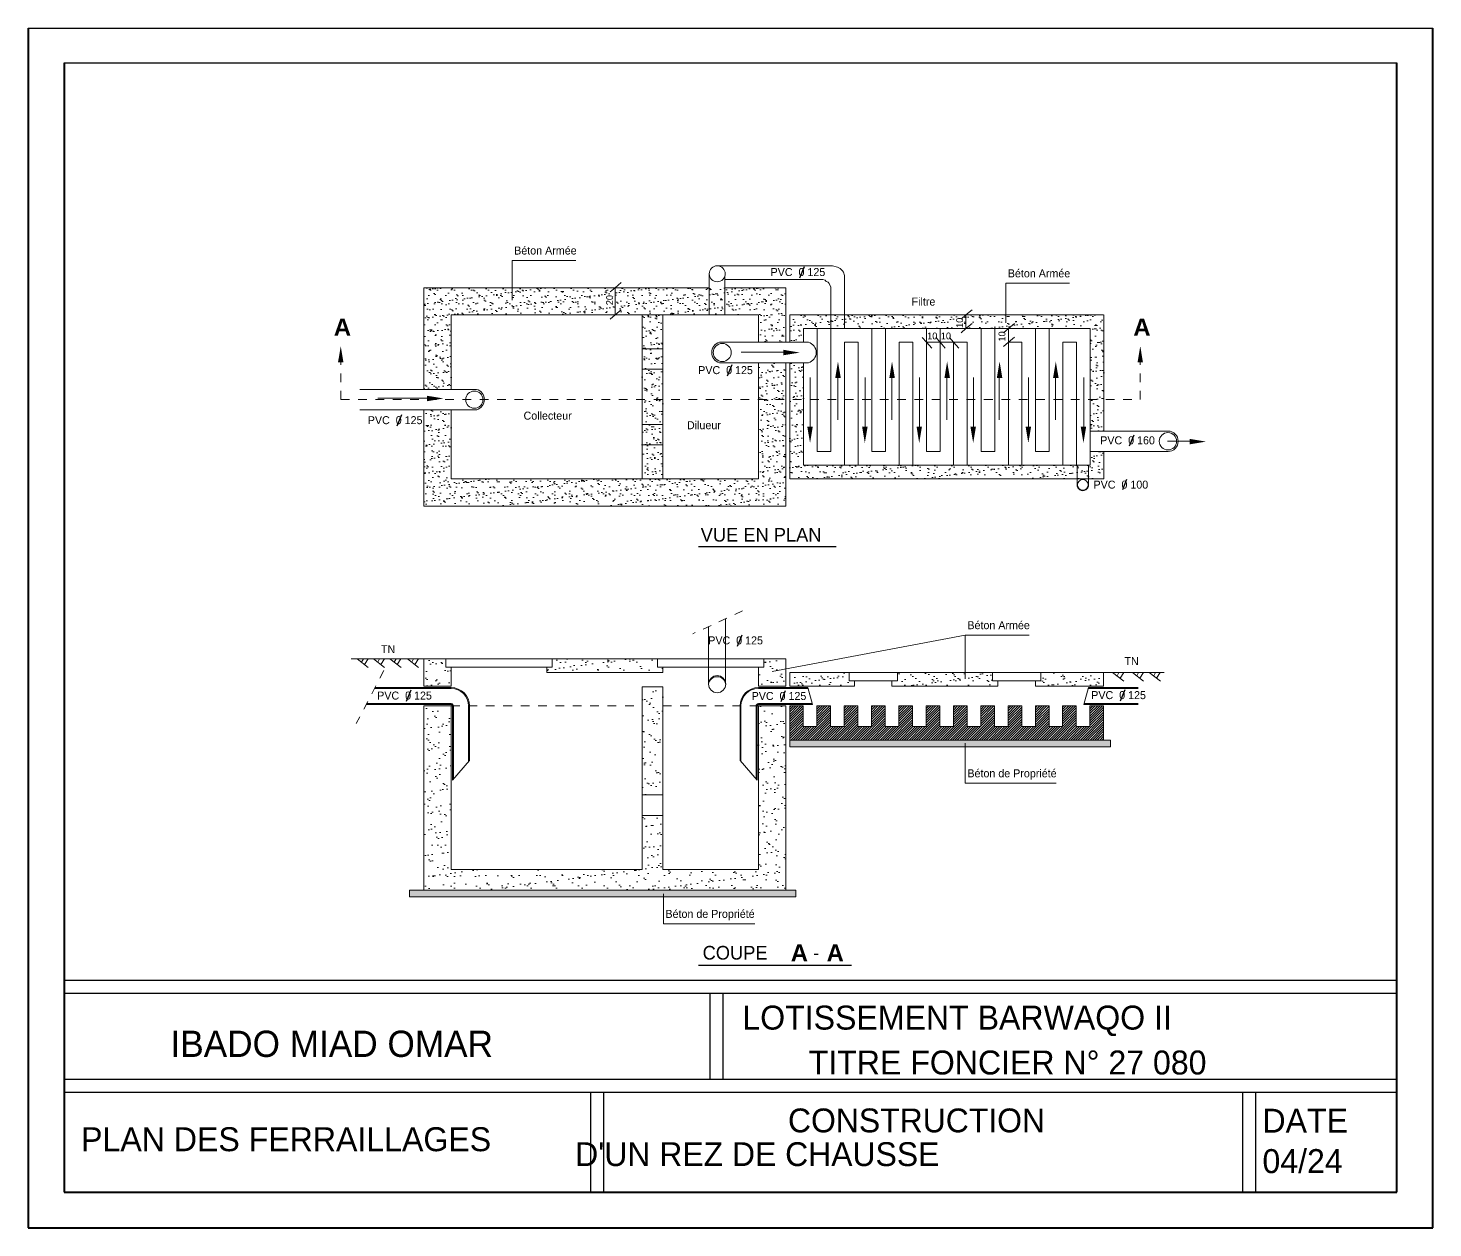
# Model space of a CAD drawing. Extents: x -110 to 3211, y -163 to 893.
# Drawn here: x 444.54 to 460.7, y -55.12 to -41.31 of the extents above; entities that cross this region are included whole.
import ezdxf

# ---------------------------------------------------------------- set-up
doc = ezdxf.new("R2010")
doc.units = 0
doc.header["$LTSCALE"] = 0.8
doc.header["$MEASUREMENT"] = 0
doc.linetypes.add('CACHE2', pattern=[4.7625, 3.175, -1.5875])
doc.linetypes.add('HIDDEN', pattern=[0.375, 0.25, -0.125])
doc.layers.get('0').update_dxf_attribs({"color": 5, "linetype": 'CONTINUOUS'})
for name, color, linetype in [('CALQUES1', 7, 'CONTINUOUS'), ('COTATITION', 5, 'CONTINUOUS'), ('p70', 1, 'CONTINUOUS'), ('PIPE', 50, 'CONTINUOUS')]:
    doc.layers.add(name, color=color, linetype=linetype)
doc.layers.add('Plomberie', color=253, linetype='CACHE2', lineweight=13)
doc.styles.add('style1', font='FTLTLT.TTF', dxfattribs={"width": 0.8, "height": 30})
pattern_1 = [(37.5, (921.58396, -277.42312), (-0.003958557, 0.12108327), [0, -0.095518113, 0, -0.106829468, 0, -0.102116404]), (7.5, (921.58396, -277.42312), (0.111214297, 0.177346097), [0, -0.051529508, 0, -0.086091983, 0, -0.032991454]), (327.5, (921.50666, -277.42312), (0.195695365, 0.00035562), [0, -0.031420432, 0, -0.113113555, 0, -0.14767603]), (317.5, (921.50666, -277.42312), (0.18890759, 0.05515389), [0, -0.015710216, 0, -0.07415222, 0, -0.084835166])]
pattern_2 = [(50, (902.42412, -281.57796), (0.112683124, -0.009858496), [0.011782662, -0.129609282]), (355, (902.42412, -281.57796), (-0.021798134, 0.118171009), [0.00942613, -0.103687425]), (100.4514, (902.43351, -281.57879), (0.090885073, 0.10831244), [0.010013721, -0.11015094]), (46.1842, (902.42412, -281.54654), (0.167665874, -0.026003395), [0.017673993, -0.19441392]), (96.6356, (902.43809, -281.54871), (0.14683753, 0.15303602), [0.01502058, -0.165226384]), (351.1842, (902.42412, -281.54654), (0.14683741, 0.153036136), [0.014139194, -0.15553114]), (21, (902.43983, -281.5544), (0.093775387, -0.063252297), [0.011782662, -0.129609282]), (326, (902.43983, -281.5544), (0.038225364, 0.113922638), [0.00942613, -0.103687425]), (71.4514, (902.44764, -281.55967), (0.13200079, 0.050670238), [0.010013721, -0.11015094]), (37.5, (902.424118, -281.577964), (0.0019103395, 0.0522983433), [0, -0.102430608, 0, -0.105258447, 0, -0.104080181]), (7.5, (902.42412, -281.577964), (0.0413287924, 0.0619629317), [0, -0.060013025, 0, -0.100074076, 0, -0.039668295]), (327.5, (902.389084, -281.577964), (0.0838646575, -0.003543419), [0, -0.03927554, 0, -0.1225396845, 0, -0.162600735]), (317.5, (902.373374, -281.57796), (0.091619807, 0.015726709), [0, -0.051058202, 0, -0.081378919, 0, -0.115470087])]
pattern_3 = [(37.5, (902.42412, -281.57796), (-0.005937836, 0.181624905), [0, -0.14327717, 0, -0.160244203, 0, -0.153174606]), (7.5, (902.42412, -281.57796), (0.16682145, 0.26601914), [0, -0.077294263, 0, -0.129137975, 0, -0.04948718]), (327.5, (902.30818, -281.57796), (0.293543047, 0.00053343), [0, -0.04713065, 0, -0.169670332, 0, -0.221514045]), (317.5, (902.30818, -281.57796), (0.28336139, 0.08273084), [0, -0.023565324, 0, -0.11122833, 0, -0.12725275])]

msp = doc.modelspace()

# ---------------------------------------------------------------- hatches: boundary and pattern name
at = {"layer": 'p70', "lineweight": 20, "ltscale": 0.01}
h = msp.add_hatch(dxfattribs=at)
h.set_pattern_fill('AR-SAND', scale=0.062841, style=0)
h.set_pattern_definition(pattern_1)
h.paths.add_polyline_path([(449.089, -44.294), (453.252, -44.294), (453.252, -44.923), (452.938, -44.923), (452.938, -44.608), (449.403, -44.608), (449.403, -45.465), (449.089, -45.465)])
h = msp.add_hatch(dxfattribs=at)
h.set_pattern_fill('AR-SAND', scale=0.062841, style=0)
h.set_pattern_definition(pattern_1)
h.paths.add_polyline_path([(449.089, -45.7), (449.403, -45.7), (449.403, -46.494), (451.602, -46.494), (451.602, -44.608), (451.838, -44.608), (451.838, -46.494), (452.938, -46.494), (452.938, -45.158), (453.252, -45.158), (453.252, -46.808), (449.089, -46.808)])
h = msp.add_hatch(dxfattribs=at)
h.set_pattern_fill('AR-SAND', scale=0.062841, style=0)
h.set_pattern_definition(pattern_1)
h.paths.add_polyline_path([(453.299, -44.608), (456.909, -44.608), (456.913, -44.608), (456.913, -45.944), (456.755, -45.944), (456.755, -44.765), (453.456, -44.765), (453.456, -44.923), (453.299, -44.923)])
h.paths.add_polyline_path([(456.913, -46.494), (453.299, -46.494), (453.299, -45.158), (453.456, -45.158), (453.456, -46.336), (456.755, -46.336), (456.755, -46.179), (456.913, -46.179)])
h = msp.add_hatch(dxfattribs=at)
h.set_pattern_fill('AR-SAND', scale=0.094261, style=0)
h.set_pattern_definition(pattern_3)
h.paths.add_polyline_path([(449.089, -48.567), (449.089, -48.881), (449.403, -48.881), (449.403, -48.661), (449.34, -48.661), (449.34, -48.567)])
h = msp.add_hatch(dxfattribs=at)
h.set_pattern_fill('AR-SAND', scale=0.094261, style=0)
h.set_pattern_definition(pattern_3)
h.paths.add_polyline_path([(450.566, -48.567), (450.566, -48.661), (450.503, -48.661), (450.503, -48.724), (451.838, -48.724), (451.838, -48.661), (451.775, -48.661), (451.775, -48.567)])
h.paths.add_polyline_path([(452.938, -48.661), (452.938, -48.881), (453.252, -48.881), (453.252, -48.567), (453.001, -48.567), (453.001, -48.661)])
h = msp.add_hatch(dxfattribs=at)
h.set_pattern_fill('AR-SAND', scale=0.078551, style=0)
h.set_pattern_definition([(37.5, (902.42412, -281.57796), (-0.004948196, 0.151354088), [0, -0.11939764, 0, -0.133536836, 0, -0.127645505]), (7.5, (902.42412, -281.57796), (0.13901787, 0.22168262), [0, -0.064411885, 0, -0.10761498, 0, -0.041239317]), (327.5, (902.3275, -281.57796), (0.244619206, 0.000444525), [0, -0.03927554, 0, -0.141391944, 0, -0.184595037]), (317.5, (902.3275, -281.57796), (0.23613449, 0.06894236), [0, -0.01963777, 0, -0.092690274, 0, -0.106043958])])
h.paths.add_polyline_path([(454.537, -48.724), (454.537, -48.818), (454.474, -48.818), (454.474, -48.881), (455.693, -48.881), (455.693, -48.818), (455.63, -48.818), (455.63, -48.724)])
edge = h.paths.add_edge_path()
edge.add_line((456.187, -48.724), (456.187, -48.818))
edge.add_line((456.187, -48.818), (456.124, -48.818))
edge.add_line((456.124, -48.818), (456.124, -48.881))
edge.add_line((456.124, -48.881), (456.909, -48.881))
edge.add_line((456.909, -48.881), (456.909, -48.724))
edge.add_line((456.909, -48.724), (456.187, -48.724))
edge.add_line((456.187, -48.724), (456.187, -48.818))
edge = h.paths.add_edge_path()
edge.add_line((453.299, -48.881), (453.299, -48.724))
edge.add_line((453.299, -48.724), (453.98, -48.724))
edge.add_line((453.98, -48.724), (453.98, -48.818))
edge.add_line((453.98, -48.818), (454.043, -48.818))
edge.add_line((454.043, -48.818), (454.043, -48.881))
edge.add_line((454.043, -48.881), (453.299, -48.881))
edge.add_line((453.299, -48.881), (453.299, -48.724))
h = msp.add_hatch(dxfattribs=at)
h.set_pattern_fill('AR-SAND', scale=0.094261, style=0)
h.set_pattern_definition(pattern_3)
h.paths.add_polyline_path([(451.602, -48.889), (451.838, -48.889), (451.838, -50.133), (451.602, -50.133)])
h = msp.add_hatch(dxfattribs=at)
h.set_pattern_fill('AR-SAND', scale=0.094261, style=0)
h.set_pattern_definition(pattern_3)
h.paths.add_polyline_path([(449.089, -49.109), (449.403, -49.109), (449.403, -50.993), (451.602, -50.993), (451.602, -50.368), (451.838, -50.368), (451.838, -50.993), (452.938, -50.993), (452.938, -49.109), (453.252, -49.109), (453.252, -51.229), (449.089, -51.229)])
h = msp.add_hatch(dxfattribs=at)
h.set_pattern_fill('ANSI31', scale=0.157102, style=0)
h.set_pattern_definition([(45, (902.424118, -281.577964), (-0.0138860003, 0.0138860003), [])])
h.paths.add_polyline_path([(453.61, -49.108), (453.61, -49.344), (453.453, -49.344), (453.453, -49.108), (453.299, -49.108), (453.299, -49.501), (456.909, -49.501), (456.909, -49.108), (456.752, -49.108), (456.752, -49.344), (456.595, -49.344), (456.595, -49.108), (456.438, -49.108), (456.438, -49.344), (456.281, -49.344), (456.281, -49.108), (456.124, -49.108), (456.124, -49.344), (455.967, -49.344), (455.967, -49.108), (455.81, -49.108), (455.81, -49.344), (455.652, -49.344), (455.652, -49.108), (455.495, -49.108), (455.495, -49.344), (455.338, -49.344), (455.338, -49.108), (455.181, -49.108), (455.181, -49.344), (455.024, -49.344), (455.024, -49.108), (454.867, -49.108), (454.867, -49.344), (454.71, -49.344), (454.71, -49.108), (454.553, -49.108), (454.553, -49.344), (454.396, -49.344), (454.396, -49.108), (454.239, -49.108), (454.239, -49.344), (454.081, -49.344), (454.081, -49.108), (453.924, -49.108), (453.924, -49.344), (453.767, -49.344), (453.767, -49.108)])
h = msp.add_hatch(dxfattribs=at)
h.set_pattern_fill('AR-CONC', scale=0.01571, style=0)
h.set_pattern_definition(pattern_2)
h.paths.add_polyline_path([(453.299, -49.501), (456.988, -49.501), (456.988, -49.579), (453.299, -49.579)])
h = msp.add_hatch(dxfattribs=at)
h.set_pattern_fill('AR-CONC', scale=0.01571, style=0)
h.set_pattern_definition(pattern_2)
h.paths.add_polyline_path([(448.923, -51.229), (453.369, -51.229), (453.369, -51.307), (448.923, -51.307)])

# ---------------------------------------------------------------- linework, layer by layer
at = {"color": 0, "lineweight": 40}
for p, q in [((444.536, -41.306), (444.536, -55.117)), ((460.697, -55.117), (460.697, -41.306)), ((444.949, -41.706), (444.949, -54.704)), ((460.284, -54.704), (460.284, -41.706)), ((444.949, -54.704), (460.284, -54.704)), ((444.536, -55.117), (460.697, -55.117))]:
    msp.add_line(p, q, dxfattribs=at)
at = {"color": 0, "ltscale": 0.8}
for p, q in [((444.949, -52.265), (460.284, -52.265)), ((444.949, -52.415), (460.284, -52.415)), ((452.38, -52.415), (452.38, -53.403)), ((452.53, -52.415), (452.53, -53.403)), ((451.007, -53.553), (451.007, -54.704)), ((451.156, -53.553), (451.156, -54.704)), ((458.507, -53.553), (458.507, -54.704)), ((458.656, -53.553), (458.656, -54.704))]:
    msp.add_line(p, q, dxfattribs=at)
at = {"color": 0}
for p, q in [((444.949, -53.403), (460.284, -53.403)), ((444.949, -53.553), (460.284, -53.553))]:
    msp.add_line(p, q, dxfattribs=at)
at = {"layer": 'CALQUES1', "color": 7, "lineweight": -2, "ltscale": 0.8}
for p, q in [((452.249, -47.272), (453.831, -47.272)), ((452.249, -52.092), (454.008, -52.092))]:
    msp.add_line(p, q, dxfattribs=at)
at = {"layer": 'COTATITION', "color": 3, "lineweight": 13, "ltscale": 0.01}
for points in [[(448.164, -45.155), (448.101, -45.155), (448.133, -44.967)], [(457.362, -45.155), (457.299, -45.155), (457.331, -44.967)]]:
    msp.add_solid(points, dxfattribs=at)
at = {"layer": 'COTATITION', "color": 7, "lineweight": 13, "ltscale": 0.01}
for points in [[(453.225, -45.072), (453.225, -45.009), (453.413, -45.041)], [(453.885, -45.332), (453.822, -45.332), (453.853, -45.144)], [(454.507, -45.332), (454.444, -45.332), (454.475, -45.144)], [(455.141, -45.332), (455.078, -45.332), (455.109, -45.144)], [(455.744, -45.332), (455.681, -45.332), (455.712, -45.144)], [(456.391, -45.332), (456.328, -45.332), (456.359, -45.144)], [(449.125, -45.601), (449.125, -45.538), (449.314, -45.569)], [(453.5, -45.894), (453.563, -45.894), (453.532, -46.083)], [(454.131, -45.894), (454.194, -45.894), (454.162, -46.083)], [(454.757, -45.894), (454.819, -45.894), (454.788, -46.083)], [(455.377, -45.894), (455.44, -45.894), (455.409, -46.083)], [(456.012, -45.894), (456.075, -45.894), (456.043, -46.083)], [(456.646, -45.894), (456.708, -45.894), (456.677, -46.083)], [(457.898, -46.097), (457.898, -46.034), (458.087, -46.066)]]:
    msp.add_solid(points, dxfattribs=at)
at = {"layer": 'p70', "color": 7, "lineweight": 20, "ltscale": 0.01}
for p, q in [((450.104, -44.436), (450.104, -43.98)), ((450.104, -43.98), (450.839, -43.98)), ((452.462, -44.043), (453.789, -44.043)), ((453.848, -44.057), (453.789, -44.043)), ((453.864, -44.064), (453.848, -44.057)), ((453.879, -44.075), (453.864, -44.064)), ((453.892, -44.088), (453.879, -44.075)), ((453.905, -44.101), (453.892, -44.088)), ((453.917, -44.117), (453.905, -44.101)), ((453.928, -44.155), (453.917, -44.117)), ((452.372, -44.132), (452.372, -44.608)), ((452.553, -44.156), (452.553, -44.608)), ((452.553, -44.2), (453.679, -44.2)), ((453.705, -44.209), (453.679, -44.2)), ((453.719, -44.221), (453.705, -44.209)), ((453.739, -44.231), (453.719, -44.221)), ((453.751, -44.244), (453.739, -44.231)), ((453.771, -44.289), (453.751, -44.244)), ((453.928, -44.155), (453.928, -44.765)), ((455.784, -44.699), (455.784, -44.243)), ((455.784, -44.243), (456.518, -44.243)), ((449.089, -44.294), (452.372, -44.294)), ((449.089, -44.294), (449.089, -45.465)), ((452.553, -44.294), (453.252, -44.294)), ((453.252, -44.294), (453.252, -44.923)), ((453.77, -44.288), (453.77, -46.179)), ((449.403, -44.608), (452.938, -44.608)), ((449.403, -44.608), (449.403, -45.465)), ((451.602, -44.608), (451.602, -46.494)), ((451.838, -44.608), (451.838, -46.494)), ((452.938, -44.608), (452.938, -44.923)), ((453.299, -44.608), (453.299, -44.923)), ((453.299, -44.608), (456.909, -44.608)), ((453.456, -44.765), (453.456, -44.923)), ((453.456, -44.765), (456.755, -44.765)), ((453.613, -44.765), (453.613, -46.179)), ((454.242, -44.765), (454.242, -46.179)), ((454.399, -44.765), (454.399, -46.179)), ((454.87, -44.765), (454.87, -46.179)), ((455.027, -44.765), (455.027, -46.101)), ((455.027, -44.765), (455.027, -46.179)), ((455.499, -44.765), (455.499, -46.179)), ((455.656, -44.765), (455.656, -46.179)), ((456.127, -44.765), (456.127, -46.179)), ((456.284, -44.765), (456.284, -46.179)), ((456.755, -44.765), (456.755, -46.336)), ((456.755, -44.765), (456.755, -45.944)), ((456.913, -44.608), (456.913, -45.944)), ((452.49, -44.923), (453.514, -44.923)), ((453.928, -44.923), (453.928, -46.336)), ((453.928, -44.923), (454.085, -44.923)), ((454.085, -44.923), (454.085, -46.336)), ((454.556, -44.923), (454.556, -46.336)), ((454.556, -44.923), (454.713, -44.923)), ((454.713, -44.923), (454.713, -46.336)), ((455.184, -44.923), (455.184, -46.336)), ((455.184, -44.923), (455.341, -44.923)), ((455.341, -44.923), (455.341, -46.336)), ((455.813, -44.923), (455.813, -46.336)), ((455.813, -44.923), (455.97, -44.923)), ((455.97, -44.923), (455.97, -46.336)), ((456.441, -44.923), (456.441, -46.336)), ((456.441, -44.923), (456.598, -44.923)), ((456.598, -44.923), (456.598, -46.336)), ((451.602, -44.998), (451.838, -44.998)), ((451.602, -45.233), (451.838, -45.233)), ((452.49, -45.158), (453.514, -45.158)), ((452.938, -45.158), (452.938, -46.494)), ((453.252, -45.158), (453.252, -46.808)), ((453.299, -45.158), (453.299, -46.494)), ((453.456, -45.158), (453.456, -46.336)), ((448.352, -45.465), (449.696, -45.465)), ((448.352, -45.7), (449.696, -45.7)), ((449.089, -45.7), (449.089, -46.808)), ((449.403, -45.7), (449.403, -46.494)), ((451.602, -45.868), (451.838, -45.868)), ((456.755, -45.944), (457.65, -45.944)), ((451.602, -46.104), (451.838, -46.104)), ((453.613, -46.179), (453.77, -46.179)), ((454.242, -46.179), (454.399, -46.179)), ((454.87, -46.179), (455.027, -46.179)), ((455.499, -46.179), (455.656, -46.179)), ((456.127, -46.179), (456.284, -46.179)), ((456.755, -46.179), (457.65, -46.179)), ((456.913, -46.179), (456.913, -46.494)), ((453.456, -46.336), (456.755, -46.336)), ((453.456, -46.336), (456.755, -46.336)), ((456.603, -46.336), (456.603, -46.564)), ((456.737, -46.336), (456.737, -46.564)), ((449.403, -46.494), (452.938, -46.494)), ((453.299, -46.494), (456.913, -46.494)), ((449.089, -46.808), (453.252, -46.808)), ((452.561, -48.724), (452.561, -48.102)), ((452.364, -48.724), (452.364, -48.194)), ((453.095, -48.711), (455.318, -48.293)), ((455.318, -48.798), (455.318, -48.293)), ((455.318, -48.293), (456.053, -48.293)), ((449.089, -48.567), (448.254, -48.567)), ((448.322, -48.567), (448.45, -48.665)), ((448.393, -48.567), (448.372, -48.605)), ((448.448, -48.567), (448.406, -48.631)), ((448.509, -48.567), (448.637, -48.665)), ((448.58, -48.567), (448.559, -48.605)), ((448.635, -48.567), (448.593, -48.631)), ((448.698, -48.567), (448.826, -48.665)), ((448.769, -48.567), (448.749, -48.605)), ((448.825, -48.567), (448.783, -48.631)), ((448.899, -48.567), (449.027, -48.665)), ((448.97, -48.567), (448.95, -48.605)), ((449.026, -48.567), (448.984, -48.631)), ((449.089, -48.567), (449.089, -48.881)), ((449.089, -48.567), (453.252, -48.567)), ((449.34, -48.661), (449.34, -48.567)), ((450.566, -48.661), (450.566, -48.567)), ((451.17, -48.567), (452.054, -48.567)), ((451.775, -48.661), (451.775, -48.567)), ((453.001, -48.661), (453.001, -48.567)), ((453.252, -48.567), (453.252, -48.881)), ((449.34, -48.661), (450.566, -48.661)), ((449.403, -48.661), (449.403, -48.881)), ((450.503, -48.724), (450.503, -48.661)), ((450.503, -48.724), (451.838, -48.724)), ((451.775, -48.661), (453.001, -48.661)), ((451.838, -48.724), (451.838, -48.661)), ((452.364, -48.858), (452.364, -48.724)), ((452.561, -48.858), (452.561, -48.724)), ((452.938, -48.881), (452.938, -48.661)), ((453.299, -48.881), (453.299, -48.724)), ((453.299, -48.724), (456.909, -48.724)), ((453.967, -48.724), (454.851, -48.724)), ((453.98, -48.818), (453.98, -48.724)), ((454.537, -48.818), (454.537, -48.724)), ((455.63, -48.818), (455.63, -48.724)), ((456.187, -48.818), (456.187, -48.724)), ((456.909, -48.881), (456.909, -48.724)), ((456.909, -48.724), (457.604, -48.724)), ((457.013, -48.724), (457.141, -48.822)), ((457.084, -48.724), (457.064, -48.762)), ((457.14, -48.724), (457.098, -48.789)), ((457.241, -48.724), (457.368, -48.822)), ((457.312, -48.724), (457.291, -48.762)), ((457.367, -48.724), (457.325, -48.789)), ((457.434, -48.724), (457.562, -48.822)), ((457.505, -48.724), (457.485, -48.762)), ((457.561, -48.724), (457.519, -48.789)), ((448.52, -48.907), (449.403, -48.907)), ((448.526, -48.896), (449.403, -48.896)), ((449.089, -48.881), (449.403, -48.881)), ((451.602, -48.889), (451.602, -50.993)), ((451.602, -48.889), (451.838, -48.889)), ((451.838, -48.889), (451.838, -50.993)), ((452.938, -48.881), (453.252, -48.881)), ((453.506, -48.896), (452.938, -48.896)), ((453.509, -48.907), (452.938, -48.907)), ((453.299, -48.881), (453.299, -48.818)), ((453.299, -48.881), (454.043, -48.881)), ((453.506, -48.896), (453.561, -49.093)), ((454.043, -48.818), (453.98, -48.818)), ((454.043, -48.881), (454.043, -48.818)), ((454.537, -48.818), (454.043, -48.818)), ((454.474, -48.881), (454.474, -48.818)), ((454.474, -48.881), (455.693, -48.881)), ((455.693, -48.818), (455.63, -48.818)), ((455.693, -48.881), (455.693, -48.818)), ((456.187, -48.818), (455.693, -48.818)), ((456.124, -48.881), (456.124, -48.818)), ((456.124, -48.881), (456.909, -48.881)), ((456.737, -48.896), (456.682, -49.093)), ((456.734, -48.907), (457.305, -48.907)), ((456.737, -48.896), (457.305, -48.896)), ((448.424, -49.093), (449.403, -49.093)), ((448.43, -49.082), (449.403, -49.082)), ((449.089, -49.109), (449.089, -49.964)), ((449.089, -49.109), (449.403, -49.109)), ((449.403, -49.109), (449.403, -49.964)), ((449.419, -49.109), (449.419, -49.964)), ((449.43, -49.109), (449.43, -49.951)), ((449.604, -49.109), (449.604, -49.749)), ((449.615, -49.109), (449.615, -49.736)), ((452.726, -49.109), (452.726, -49.736)), ((452.737, -49.109), (452.737, -49.749)), ((452.911, -49.109), (452.911, -49.951)), ((452.922, -49.109), (452.922, -49.964)), ((453.558, -49.082), (452.938, -49.082)), ((453.561, -49.093), (452.938, -49.093)), ((452.938, -49.109), (452.938, -50.993)), ((452.938, -49.109), (453.252, -49.109)), ((453.252, -49.109), (453.252, -49.422)), ((453.252, -49.109), (453.252, -51.229)), ((453.299, -49.108), (453.299, -49.579)), ((453.299, -49.108), (453.453, -49.108)), ((453.453, -49.108), (453.453, -49.344)), ((453.61, -49.108), (453.61, -49.344)), ((453.61, -49.108), (453.767, -49.108)), ((453.767, -49.108), (453.767, -49.344)), ((453.924, -49.108), (453.924, -49.344)), ((453.924, -49.108), (454.081, -49.108)), ((454.081, -49.108), (454.081, -49.344)), ((454.239, -49.108), (454.239, -49.344)), ((454.239, -49.108), (454.396, -49.108)), ((454.396, -49.108), (454.396, -49.344)), ((454.553, -49.108), (454.553, -49.344)), ((454.553, -49.108), (454.71, -49.108)), ((454.71, -49.108), (454.71, -49.344)), ((454.867, -49.108), (454.867, -49.344)), ((454.867, -49.108), (455.024, -49.108)), ((455.024, -49.108), (455.024, -49.344)), ((455.181, -49.108), (455.181, -49.344)), ((455.181, -49.108), (455.338, -49.108)), ((455.338, -49.108), (455.338, -49.344)), ((455.495, -49.108), (455.495, -49.344)), ((455.495, -49.108), (455.652, -49.108)), ((455.652, -49.108), (455.652, -49.344)), ((455.81, -49.108), (455.81, -49.344)), ((455.81, -49.108), (455.967, -49.108)), ((455.967, -49.108), (455.967, -49.344)), ((456.124, -49.108), (456.124, -49.344)), ((456.124, -49.108), (456.281, -49.108)), ((456.281, -49.108), (456.281, -49.344)), ((456.438, -49.108), (456.438, -49.344)), ((456.438, -49.108), (456.595, -49.108)), ((456.595, -49.108), (456.595, -49.344)), ((456.682, -49.093), (457.305, -49.093)), ((456.685, -49.082), (457.305, -49.082)), ((456.752, -49.108), (456.752, -49.344)), ((456.752, -49.108), (456.909, -49.108)), ((456.909, -49.108), (456.909, -49.501)), ((453.453, -49.344), (453.61, -49.344)), ((453.767, -49.344), (453.924, -49.344)), ((454.081, -49.344), (454.239, -49.344)), ((454.396, -49.344), (454.553, -49.344)), ((454.71, -49.344), (454.867, -49.344)), ((455.024, -49.344), (455.181, -49.344)), ((455.338, -49.344), (455.495, -49.344)), ((455.652, -49.344), (455.81, -49.344)), ((455.967, -49.344), (456.124, -49.344)), ((456.281, -49.344), (456.438, -49.344)), ((456.595, -49.344), (456.752, -49.344)), ((453.299, -49.501), (456.988, -49.501)), ((453.299, -49.579), (456.988, -49.579)), ((455.318, -49.998), (455.318, -49.537)), ((456.988, -49.501), (456.988, -49.579)), ((449.419, -49.964), (449.615, -49.736)), ((452.726, -49.736), (452.922, -49.964)), ((449.403, -49.891), (449.403, -50.993)), ((449.089, -49.964), (449.089, -51.229)), ((455.318, -49.998), (456.363, -49.998)), ((451.602, -50.133), (451.838, -50.133)), ((451.602, -50.368), (451.838, -50.368)), ((449.403, -50.993), (451.602, -50.993)), ((451.838, -50.993), (452.938, -50.993)), ((448.923, -51.229), (453.369, -51.229)), ((448.923, -51.307), (453.369, -51.307)), ((451.844, -51.616), (451.844, -51.27)), ((451.844, -51.616), (452.897, -51.616))]:
    msp.add_line(p, q, dxfattribs=at)
at = {"layer": 'p70', "color": 7, "lineweight": 30, "ltscale": 0.01}
for p, q in [((453.415, -44.179), (453.467, -44.05)), ((452.582, -45.308), (452.634, -45.179)), ((448.782, -45.884), (448.834, -45.755)), ((457.208, -46.116), (457.26, -45.987)), ((457.132, -46.617), (457.178, -46.497)), ((452.698, -48.419), (452.75, -48.29)), ((448.889, -49.054), (448.941, -48.925)), ((453.198, -49.059), (453.249, -48.93)), ((457.105, -49.049), (457.157, -48.92))]:
    msp.add_line(p, q, dxfattribs=at)
at = {"layer": 'p70', "lineweight": 20, "ltscale": 0.01}
for p, q in [((451.359, -44.233), (451.289, -44.294)), ((451.289, -44.294), (451.234, -44.342)), ((451.289, -44.294), (451.289, -44.608)), ((451.359, -44.548), (451.289, -44.608)), ((455.395, -44.548), (455.325, -44.608)), ((451.289, -44.608), (451.234, -44.656)), ((455.325, -44.608), (455.271, -44.656)), ((455.325, -44.765), (455.271, -44.813)), ((455.325, -44.608), (455.325, -44.765)), ((455.395, -44.705), (455.325, -44.765)), ((455.813, -44.765), (455.758, -44.813)), ((455.882, -44.705), (455.813, -44.765)), ((455.813, -44.765), (455.813, -44.923)), ((454.87, -44.923), (454.822, -44.868)), ((455.027, -44.923), (454.87, -44.923)), ((454.931, -44.992), (454.87, -44.923)), ((455.027, -44.923), (454.98, -44.868)), ((455.027, -44.923), (454.98, -44.868)), ((455.184, -44.923), (455.027, -44.923)), ((455.088, -44.992), (455.027, -44.923)), ((455.088, -44.992), (455.027, -44.923)), ((455.184, -44.923), (455.137, -44.868)), ((455.245, -44.992), (455.184, -44.923)), ((455.813, -44.923), (455.758, -44.97)), ((455.882, -44.862), (455.813, -44.923))]:
    msp.add_line(p, q, dxfattribs=at)
at = {"layer": 'p70', "color": 7, "lineweight": 13, "ltscale": 0.01}
for p, q in [((452.74, -45.037), (453.225, -45.037)), ((453.534, -45.328), (453.534, -45.894)), ((453.85, -45.817), (453.85, -45.332)), ((454.165, -45.328), (454.165, -45.894)), ((454.472, -45.817), (454.472, -45.332)), ((454.791, -45.328), (454.791, -45.894)), ((455.106, -45.817), (455.106, -45.332)), ((455.411, -45.328), (455.411, -45.894)), ((455.709, -45.817), (455.709, -45.332)), ((456.046, -45.328), (456.046, -45.894)), ((456.356, -45.817), (456.356, -45.332)), ((456.68, -45.328), (456.68, -45.894)), ((448.559, -45.567), (449.124, -45.567)), ((457.645, -46.062), (457.898, -46.062))]:
    msp.add_line(p, q, dxfattribs=at)
at = {"layer": 'p70', "color": 3, "linetype": 'HIDDEN', "lineweight": 20, "ltscale": 0.3}
for p, q in [((448.133, -45.582), (448.133, -45.155)), ((457.331, -45.582), (457.331, -45.155)), ((448.133, -45.582), (457.331, -45.582))]:
    msp.add_line(p, q, dxfattribs=at)
at = {"layer": 'p70', "color": 7, "linetype": 'HIDDEN', "lineweight": 20, "ltscale": 0.3}
for p, q in [((452.756, -48.012), (452.182, -48.279)), ((448.627, -48.701), (448.312, -49.309))]:
    msp.add_line(p, q, dxfattribs=at)
at = {"layer": 'p70', "color": 7, "linetype": 'HIDDEN', "lineweight": 20, "ltscale": 0.2}
for p, q in [((449.403, -49.109), (451.602, -49.109)), ((451.838, -49.109), (452.938, -49.109))]:
    msp.add_line(p, q, dxfattribs=at)
at = {"layer": 'p70', "color": 0, "linetype": 'HIDDEN', "lineweight": 20, "ltscale": 0.01}
for p, q in [((448.923, -51.229), (448.923, -51.307)), ((453.369, -51.229), (453.369, -51.307))]:
    msp.add_line(p, q, dxfattribs=at)
at = {"layer": 'p70', "color": 7, "lineweight": 20, "ltscale": 0.01}
for points in [[(456.913, -46.494), (453.299, -46.494), (453.299, -45.158), (453.456, -45.158), (453.456, -46.336), (456.755, -46.336), (456.755, -46.179), (456.913, -46.179), (456.913, -46.494)], [(453.299, -48.881), (453.299, -48.724), (453.98, -48.724), (453.98, -48.818), (454.043, -48.818), (454.043, -48.881), (453.299, -48.881), (453.299, -48.724)], [(454.537, -48.724), (454.537, -48.818), (454.474, -48.818), (454.474, -48.881), (455.693, -48.881), (455.693, -48.818), (455.63, -48.818), (455.63, -48.724), (454.537, -48.724)], [(456.187, -48.724), (456.187, -48.818), (456.124, -48.818), (456.124, -48.881), (456.909, -48.881), (456.909, -48.724), (456.187, -48.724), (456.187, -48.818)], [(451.602, -48.889), (451.838, -48.889), (451.838, -50.133), (451.602, -50.133), (451.602, -48.889)]]:
    msp.add_lwpolyline(points, dxfattribs=at)
for centre, radius in [((452.464, -44.134), 0.0916), ((452.522, -45.04), 0.104), ((449.67, -45.583), 0.0989), ((457.649, -46.062), 0.1), ((456.67, -46.564), 0.0622), ((452.463, -48.858), 0.0982)]:
    msp.add_circle(centre, radius, dxfattribs=at)
for centre, radius, start, end in [((452.522, -45.04), 0.122, 105.119, 254.881), ((453.481, -45.04), 0.122, 285.4962, 74.5038), ((449.664, -45.582), 0.122, 285.44, 75.0546), ((457.649, -46.062), 0.118, 270.4009, 89.5991), ((456.67, -46.564), 0.0668, 179.3498, 0.6502), ((452.463, -48.871), 0.0991, 7.5789, 172.4211), ((449.403, -49.109), 0.212, 0, 90), ((449.403, -49.109), 0.201, 0, 90), ((452.938, -49.109), 0.212, 90, 180), ((452.938, -49.109), 0.201, 90, 180), ((449.403, -49.109), 0.0267, 0, 90), ((449.403, -49.109), 0.0157, 0, 90), ((452.938, -49.109), 0.0267, 90, 180), ((452.938, -49.109), 0.0157, 90, 180)]:
    msp.add_arc(centre, radius, start, end, dxfattribs=at)
at = {"layer": 'PIPE', "color": 0, "ltscale": 0.8}
for p, q in [((444.536, -41.306), (460.697, -41.306)), ((444.949, -41.706), (460.284, -41.706))]:
    msp.add_line(p, q, dxfattribs=at)

# ---------------------------------------------------------------- texts
at = {"color": 0}
for s, height, p in [('LOTISSEMENT BARWAQO II', 0.27595, (452.753, -52.834)), ('IBADO MIAD OMAR', 0.30266, (446.174, -53.149)), ('TITRE FONCIER N° 27 080', 0.27595, (453.516, -53.351)), ('CONSTRUCTION', 0.27451, (453.278, -54.017)), (' DATE', 0.2759, (458.634, -54.021)), ('PLAN DES FERRAILLAGES', 0.27595, (445.146, -54.234)), ("         D'UN REZ DE CHAUSSE", 0.27451, (449.912, -54.405)), (' 04/24', 0.2759, (458.634, -54.486))]:
    msp.add_text(s, height=height, dxfattribs=at).set_placement(p)
at = {"layer": 'p70', "color": 7, "lineweight": 20, "ltscale": 0.01, "style": 'style1'}
for s, height, p in [('Béton Armée', 0.09204, (450.128, -43.912)), ('PVC  0 125', 0.092, (453.078, -44.16)), ('Béton Armée', 0.09204, (455.807, -44.175)), ('Filtre', 0.092, (454.7, -44.5)), ('PVC  0 125', 0.092, (452.245, -45.289)), ('Collecteur', 0.092, (450.236, -45.813)), ('PVC  0 125', 0.092, (448.444, -45.865)), ('Dilueur', 0.092, (452.116, -45.923)), ('PVC  0 160', 0.092, (456.87, -46.097)), ('PVC  0 100', 0.092, (456.793, -46.607)), ('VUE EN PLAN ', 0.1571, (452.274, -47.217)), ('Béton Armée', 0.09204, (455.342, -48.225)), ('PVC  0 125', 0.092, (452.361, -48.4)), ('TN', 0.092, (448.596, -48.501)), ('TN', 0.092, (457.149, -48.639)), ('PVC  0 125', 0.092, (448.552, -49.035)), ('PVC  0 125', 0.092, (452.86, -49.04)), ('PVC  0 125', 0.092, (456.767, -49.03)), ('Béton de Propriété', 0.09204, (455.342, -49.93)), ('Béton de Propriété', 0.09204, (451.868, -51.548)), ('COUPE         -', 0.1571, (452.296, -52.028))]:
    msp.add_text(s, height=height, dxfattribs=at).set_placement(p)
at = {"layer": 'p70', "lineweight": 20, "ltscale": 0.01, "char_height": 0.0786, "attachment_point": 5, "rotation": 90}
for s, insert in [('20', (451.226, -44.437)), ('10', (455.253, -44.698)), ('10', (455.74, -44.855))]:
    msp.add_mtext(s, dxfattribs=dict(at, insert=insert))
at = {"layer": 'p70', "lineweight": 20, "ltscale": 0.01, "char_height": 0.0786, "attachment_point": 5}
for insert in [(454.938, -44.85), (455.095, -44.85)]:
    msp.add_mtext('10', dxfattribs=dict(at, insert=insert))
at = {"layer": 'Plomberie', "linetype": 'Continuous', "char_height": 0.19666, "width": 26.44349, "attachment_point": 1}
for insert in [(448.053, -44.65), (457.251, -44.65), (453.31, -51.853), (453.722, -51.853)]:
    msp.add_mtext('{\\fArial|b1|i0|c0|p34;A}', dxfattribs=dict(at, insert=insert))

doc.saveas('drawing.dxf')
